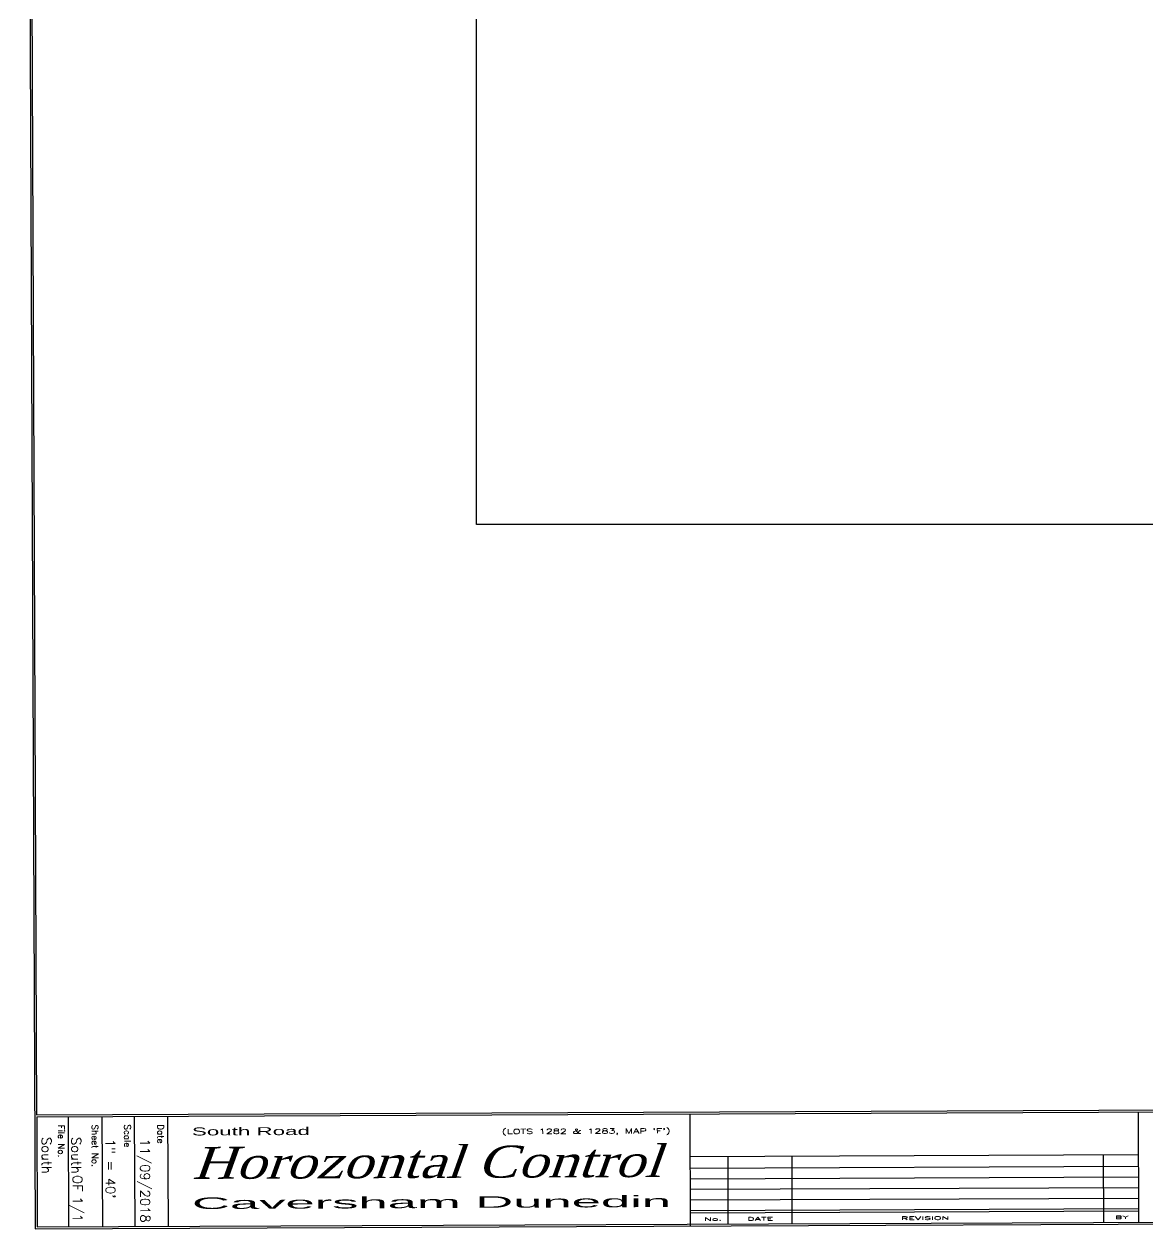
# Model space of a CAD drawing. Header units: metres. Extents: x 1403540 to 1403753, y 4914068 to 4914365.
# Drawn here: x 1403539.7 to 1403668.2, y 4914068 to 4914205.6 of the extents above; entities that cross this region are included whole.
import ezdxf
from ezdxf.enums import TextEntityAlignment as Align

# ---------------------------------------------------------------- set-up
doc = ezdxf.new("R2010")
doc.units = ezdxf.units.M
doc.header["$MEASUREMENT"] = 0
doc.layers.add('Border', color=7, linetype='Continuous')
doc.layers.add('Title Block', color=7, linetype='Continuous')
doc.layers.add('otago_075m_rural_aerial_photos_2004_2011', color=7, linetype='Continuous', true_color=0xc4ef10)
doc.styles.add('100', font='simplex.shx', dxfattribs={"width": 1.69, "height": 0.09})
doc.styles.add('140BT', font='swiss.ttf', dxfattribs={"width": 2, "height": 12.43})
doc.styles.add('200BT', font='swiss.ttf', dxfattribs={"width": 2, "height": 17})
doc.styles.add('80C', font='simplex.shx', dxfattribs={"width": 2.55, "height": 5})
doc.styles.add('MB', font='dutch.ttf', dxfattribs={"oblique": 20, "height": 0.5})
doc.styles.add('SIMPLEX', font='SIMPLEX')
picture_1 = doc.add_image_def('image1.jpg', size_in_pixel=(147, 213))

# ---------------------------------------------------------------- blocks, each defined once
blk = doc.blocks.new('A$C551b0728')
at = {"layer": 'Border'}
for p, q in [((38.69, 0), (38.69, 28.94)), ((38.72, 0), (38.72, 28.94)), ((40.44, 0), (40.44, 28.94)), ((38.72, 17.208), (40.44, 17.208)), ((39.564, 10.208), (39.564, 17.208)), ((39.73, 10.208), (39.73, 17.208)), ((39.896, 10.208), (39.896, 17.208)), ((40.062, 10.208), (40.062, 17.208)), ((40.228, 10.208), (40.228, 17.208)), ((40.261, 10.208), (40.261, 17.208)), ((40.44, 16.666), (39.387, 16.666)), ((40.44, 11.798), (39.387, 11.798)), ((40.44, 10.798), (39.387, 10.798)), ((40.47, 10.208), (38.72, 10.208)), ((40.44, 2.05), (38.72, 2.05)), ((40.44, 1.53), (38.72, 1.53)), ((40.44, 1.024), (38.72, 1.024)), ((40.44, 0.497), (38.72, 0.497)), ((38.72, 0), (40.44, 0))]:
    blk.add_line(p, q, dxfattribs=at)
at = {"layer": 'Border', "color": 146}
blk.add_line((39.387, 17.208), (39.387, 10.208), dxfattribs=at)
at = {"layer": 'Border'}
blk.add_lwpolyline([(40.47, 28.97), (-0.03, 28.97), (-0.03, -0.03), (40.47, -0.03)], close=True, dxfattribs=at)
blk.add_lwpolyline([(38.69, 28.94), (0, 28.94), (0, 0), (38.69, 0)], dxfattribs=at)
at = {"style": '140BT', "width": 2}
blk.add_attdef('SHEETTITLE', text='', height=0.125, rotation=90, dxfattribs=at).set_placement((39.06, 2.425), align=Align.BOTTOM_LEFT)
at = {"style": 'SIMPLEX', "flags": 8}
blk.add_attdef('SHEETTOTAL', (39.967, 0.559), '', height=0.15, dxfattribs=at)
at = {"layer": 'Title Block', "style": '80C', "width": 2.55}
for s, p in [('BY', (40.387, 16.946)), ('REVISION', (40.387, 13.873)), ('DATE', (40.387, 11.298))]:
    blk.add_text(s, height=0.05, rotation=90, dxfattribs=at).set_placement(p, align=Align.CENTER)
blk.add_text('No.', height=0.05, rotation=90, dxfattribs=at).set_placement((40.387, 10.42))
at = {"layer": 'Title Block', "style": '100', "width": 1.69}
blk.add_text("(LOTS 1282 & 1283, MAP 'F')", height=0.07587, rotation=90, dxfattribs=at).set_placement((39.019, 9.904), align=Align.RIGHT)
at = {"layer": 'Title Block', "style": 'MB', "oblique": 20, "width": 1.215095}
blk.add_text('Horozontal Control', height=0.5, rotation=90, dxfattribs=at).set_placement((39.701, 2.421), (39.701, 9.745), align=Align.FIT)
at = {"layer": 'Title Block', "style": '200BT', "width": 3.27405}
blk.add_text('Caversham Dunedin', height=0.18, rotation=90, dxfattribs=at).set_placement((40.171, 2.421), (40.171, 9.904), align=Align.FIT)
at = {"layer": 'Title Block', "char_height": 0.1, "attachment_point": 1, "style": 'SIMPLEX'}
for s, insert, width in [('Date', (38.845, 1.987), 0.31429), ('Scale', (38.845, 1.468), 0.36667), ('Sheet No.', (38.845, 0.961), 0.71905), ('File No.', (38.845, 0.434), 0.54286)]:
    blk.add_mtext(s, dxfattribs=dict(at, insert=insert, width=width))
at = {"layer": 'Title Block', "insert": (39.889, 0.559), "char_height": 0.15, "attachment_point": 9, "style": 'SIMPLEX'}
blk.add_mtext('OF', dxfattribs=at)
at = {"layer": 'Title Block', "style": 'SIMPLEX'}
for tag, p in [('DATE', (40.315, 1.593)), ('SCALE', (40.315, 1.086)), ('SH', (39.47, 0.559)), ('PROJECT', (40.315, 0.062))]:
    blk.add_attdef(tag, text='', height=0.15, dxfattribs=at).set_placement(p, align=Align.RIGHT)

msp = doc.modelspace()

# ---------------------------------------------------------------- block references
at = {"color": 61, "linetype": 'ByBlock', "true_color": 0xe5e878}
ref = msp.add_blockref('A$C551b0728', (1403539.94, 4914364.06), dxfattribs=dict(at, xscale=7.315434857780486, yscale=7.315434857780486, zscale=7.315434857780486, rotation=270.2458594302046))
ref.add_attrib('SHEETTOTAL', '1/1', (1403545.28, 4914071.7), dxfattribs={"height": 1.097, "rotation": 270.2459, "style": 'SIMPLEX'})
ref.add_attrib('PROJECT', 'South', dxfattribs={"layer": 'Title Block', "height": 1.097, "rotation": 270.2459, "style": 'SIMPLEX'}).set_placement((1403541.76, 4914074.31), align=Align.RIGHT)
ref.add_attrib('SH', 'South', dxfattribs={"layer": 'Title Block', "height": 1.097, "rotation": 270.2459, "style": 'SIMPLEX'}).set_placement((1403545.15, 4914074.31), align=Align.RIGHT)
ref.add_attrib('SCALE', '1" = 40\'', dxfattribs={"layer": 'Title Block', "height": 1.097, "rotation": 270.2459, "style": 'SIMPLEX'}).set_placement((1403549.05, 4914071.49), align=Align.RIGHT)
ref.add_attrib('DATE', '11/09/2018', dxfattribs={"layer": 'Title Block', "height": 1.097, "rotation": 270.2459, "style": 'SIMPLEX'}).set_placement((1403553.02, 4914068.72), align=Align.RIGHT)
ref.add_attrib('SHEETTITLE', 'South Road', dxfattribs={"height": 0.914, "rotation": 0.2459, "style": '140BT', "width": 2}).set_placement((1403558.9, 4914078.4), align=Align.BOTTOM_LEFT)

# ---------------------------------------------------------------- pictures from other files: only their frames are drawn
at = {"layer": 'otago_075m_rural_aerial_photos_2004_2011'}
image = msp.add_image(picture_1, insert=(1403591.43, 4914148.47), size_in_units=(110.25, 159.75), dxfattribs=at)

doc.saveas('drawing.dxf')
